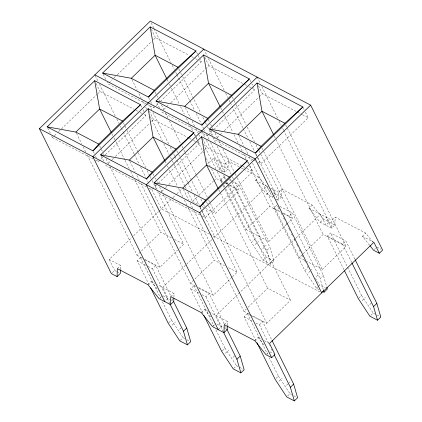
<?xml version="1.0" encoding="UTF-8"?>
<svg xmlns="http://www.w3.org/2000/svg" width="422" height="422" viewBox="0 0 422 422"><rect width="100%" height="100%" fill="white"/><g stroke="black" fill="none" stroke-linecap="round" stroke-linejoin="round"><path stroke-width="0.32" stroke-dasharray="2.11 1.58" d="M120.486 269.136L120.613 265.449L109.166 259.451L131.733 237.565M173.933 297.151L174.059 293.464L157.464 284.766M239.211 166.801L228.26 161.062L224.984 164.237L224.715 172.218L218.992 169.217L213.537 158.234L207.424 164.163M219.261 161.236L224.715 172.218L227.985 169.043L228.26 161.062M227.384 325.167L227.505 321.48L210.335 312.48M312.259 205.092L308.983 208.268L320.161 222.252L331.608 228.249L334.883 225.074L323.437 219.076L312.259 205.092L281.706 189.077L278.43 192.253L278.161 200.234L275.872 199.036M272.707 189.251L278.161 200.234L281.437 197.058L281.706 189.077M372.895 242.096L365.71 233.108L335.152 217.093L331.882 220.268L331.608 228.249L326.159 217.267M334.883 225.074L335.152 217.093M51.653 135.9L52.497 137.598L53.91 136.227M54.38 135.773L56.738 133.489M58.621 131.664L60.974 129.38M61.443 128.921L97.229 94.222M97.698 93.763L100.056 91.479L133.705 109.119M108.902 82.902L112.199 79.705M114.082 77.88L115.491 76.509M117.374 74.683L151.751 41.351M153.634 39.526L155.518 37.695L189.161 55.335M95.43 160.102L98.331 161.621L103.037 157.058M105.389 154.774L145.885 115.501L144.762 113.238M146.83 104.192L153.787 107.837L158.498 103.274M160.381 101.444L201.347 61.723L200.223 59.455M108.301 163.33L111.598 160.133M112.067 159.68L113.481 158.308M115.364 156.483L149.736 123.15M151.619 121.325L153.502 119.495L188.892 138.047M163.762 109.546L166.115 107.267M166.584 106.808L168.942 104.524M170.826 102.699L205.197 69.366M205.667 68.907L208.964 65.716L244.354 84.263M156.483 185.073L151.778 189.636L148.876 188.117M158.366 183.243L199.332 143.522L198.208 141.254M208.178 134.94L207.239 135.852L200.276 132.207M208.653 134.486L211.944 131.289M213.827 129.464L254.793 89.738L253.669 87.47M161.747 191.345L165.044 188.149M165.514 187.695L166.927 186.324M168.811 184.498L204.127 150.253M204.596 149.794L206.949 147.51L242.339 166.062M217.209 137.567L219.561 135.283M220.036 134.824L222.389 132.54M224.272 130.714L258.644 97.382M259.113 96.928L262.41 93.731L301.862 114.409M133.61 235.74L158.53 211.58M158.999 211.121L172.635 197.902M173.104 197.443L176.396 194.252M176.865 193.798L182.035 188.782M112.278 272.702L114.615 270.433L116.335 271.335M218.992 169.217L222.262 166.041L227.985 169.043M117.337 268.624L120.613 265.449M87.264 155.059L137.008 255.263L160.777 232.216L171.654 237.918M187.785 192.047L192.469 201.479L197.127 196.958M198.994 195.154L213.442 181.143M213.907 180.69L216.238 178.432L223.106 182.035M149.198 284.929L137.203 260.775L140.479 257.599L142.177 258.486M221.861 183.042L220.395 180.099L223.671 176.923L226.498 178.406M147.953 266.409L152.479 268.777L155.755 265.602L170.667 295.653M202.323 216.133L205.224 217.652L252.783 171.538L249.966 165.867M257.784 162.349L260.685 163.868L308.245 117.754L305.428 112.083M144.451 259.166L159.912 267.268L177.625 250.098M179.487 248.289L183.681 244.222L157.643 191.762M205.641 208.384L215.373 213.485L239.142 190.438L234.168 180.416M147.89 284.639L151.166 281.463L154.6 283.267M273.841 195.871L272.438 197.238L266.715 194.236L255.537 180.252L258.813 177.076L269.589 190.559M211.976 239.596L162.612 287.466L168.067 298.449L164.791 301.624M213.859 237.771L266.984 186.25L272.438 197.238M160.001 297.716L162.343 295.447M266.715 194.236L269.99 191.06M274.311 195.418L275.714 194.057L254.946 152.226M170.783 296.64L174.059 293.464M140.716 183.074L190.454 283.278L214.223 260.232L224.53 265.633M225.728 188.824L245.915 229.494L269.684 206.448L279.992 211.849M202.94 313.535L190.654 288.79L193.93 285.615L195.623 286.501M319.148 289.629L316.416 288.194L304.848 270.571L273.846 208.115L277.122 204.939L277.998 206.706M168.679 322.777L171.485 320.055L162.127 301.197M232.158 181.37L238.947 184.926L269.948 247.387L273.899 261.018L270.623 264.193L262.969 260.179L251.401 242.555L254.677 239.379L228.349 186.35M172.018 325.225L175.294 322.049M255.21 244.549L258.486 241.373M201.964 294.72L205.925 296.793L209.201 293.617L224.119 323.669M283.463 213.152L289.117 216.122L292.393 212.941L323.394 275.402L326.628 286.554M198.472 287.482L213.363 295.284L232.005 277.207M232.469 276.758L237.127 272.237L205.82 209.17M245.915 229.494L268.825 241.505L286.533 224.33M286.997 223.876L292.588 218.454L260.991 154.795M179.672 329.239L182.014 326.971M262.864 248.563L266.14 245.388M201.336 312.655L204.612 309.479L208.621 311.578M270.623 264.193L266.672 250.562L269.948 247.387M180.241 340.401L183.053 337.679L184.694 338.539M262.969 260.179L266.245 257.003L273.899 261.018M295.516 238.43L216.059 315.482L221.513 326.464L218.237 329.64M295.986 237.976L320.43 214.265L325.884 225.253L329.16 222.072L283.827 130.751M212.983 326.185L215.79 323.463M320.161 222.252L323.437 219.076M224.235 324.655L227.505 321.48M193.867 210.504L243.9 311.294L246.232 309.036M248.099 307.227L267.669 288.247L290.579 300.253L266.81 323.299L251.348 315.197M252.546 163.203L299.362 257.51L323.131 234.463L346.04 246.469L322.271 269.521L306.81 261.413M256.091 340.96L244.101 316.806L247.376 313.63L250.768 315.408M343.967 269.716L327.293 236.13L330.568 232.955L345.84 240.962L354.907 259.224M222.125 350.793L224.931 348.071L215.573 329.213M304.848 270.571L308.123 267.395L307.248 265.628M225.464 353.24L228.74 350.065M308.656 272.57L311.932 269.389M255.98 323.03L259.372 324.808L262.648 321.633L271.715 339.9M327.293 236.13L342.564 244.138L345.84 240.962M233.123 357.255L235.46 354.986M316.31 276.579L319.586 273.403M254.788 340.675L258.064 337.494L261.498 339.299M369.619 245.272L362.435 236.283L365.71 233.108M323.352 289.729L320.119 278.578L323.394 275.402M233.693 368.417L236.499 365.695L243.061 369.134M316.416 288.194L317.819 286.833M318.288 286.38L319.691 285.019L325.156 287.888M266.899 353.752L267.833 352.839M374.546 249.36L375.48 248.452M276.041 378.355L278.378 376.086L269.315 357.819M358.763 298.132L361.57 295.411L330.568 232.955M278.916 381.256L282.186 378.08M362.102 300.585L365.378 297.41M286.57 385.27L289.845 382.095M369.762 304.594L372.098 302.326M287.609 395.978L289.946 393.71L291.586 394.57M370.801 315.303L373.138 313.034L380.792 317.049M191.482 56.553L194.964 58.373M195.544 58.679L197.285 59.592M199.606 60.81L201.347 61.723M244.934 84.569L246.675 85.481M248.996 86.695L254.793 89.738M302.442 114.71L308.245 117.754M146.249 103.886L107.958 83.814L107.114 82.116M199.696 131.901L161.41 111.83L160.845 110.696M253.142 159.917L214.856 139.846L214.012 138.147M253.722 160.223L255.463 161.135M136.021 110.332L137.762 111.244M140.083 112.463L141.824 113.376M144.145 114.589L145.885 115.501M189.473 138.353L191.213 139.26M193.534 140.479L196.43 141.998M197.011 142.304L199.332 143.522M242.919 166.368L246.401 168.188M246.981 168.494L252.783 171.538M241.516 168.009L243.246 168.916M243.826 169.217L258.813 177.076M213.537 158.234L224.984 164.237M255.537 180.252L268.128 186.851M270.418 188.054L278.43 192.253M308.983 208.268L331.882 220.268M362.435 236.283L373.881 242.281M273.424 192.859L281.437 197.058M376.883 247.092L380.892 249.191M228.761 179.593L231.594 181.075M279.95 206.421L292.393 212.941M220.395 180.099L223.227 181.581M226.055 183.064L227.748 183.955M230.011 185.137L235.671 188.101L266.672 250.562M273.846 208.115L280.066 211.375M225.401 183.232L227.115 184.134M229.41 185.332L239.142 190.438M283.426 213.648L292.588 218.454M192.469 201.479L199.912 205.382M202.201 206.585L205.066 208.083M299.362 257.51L304.515 260.216M52.497 137.598L93.109 158.883M146.555 186.899L105.948 165.614L105.384 164.48M200.002 214.919L159.395 193.629L158.551 191.931M209.57 234.115L161.352 208.843L151.097 188.186M210.151 234.421L321.116 292.583M174.518 239.416L183.681 244.222M228.539 267.733L237.127 272.237M137.008 255.263L142.161 257.963M190.454 283.278L195.038 285.678M243.9 311.294L249.054 313.994M145.004 259.968L155.755 265.602M199.02 288.279L209.201 293.617M251.338 315.703L262.648 321.633M137.203 260.775L147.389 266.108M190.654 288.79L199.137 293.237M244.101 316.806L252.018 320.957M264.357 340.797L268.935 343.197M116.905 271.631L119.194 272.834M162.913 295.748L169.781 299.351M170.356 299.646L173.215 301.15M216.934 324.064L223.233 327.366M223.802 327.667L226.092 328.865M269.811 351.779L273.245 353.583M186.877 339.684L190.158 341.403M293.775 395.72L296.508 397.149M258.064 337.494L264.847 345.987M204.612 309.479L211.401 317.972M151.166 281.463L158.35 290.452M361.57 295.411L373.138 313.034M315.355 278.409L319.691 285.019M254.677 239.379L266.245 257.003M278.378 376.086L289.946 393.71M224.931 348.071L236.499 365.695M171.485 320.055L183.053 337.679M303.181 107.552L304.304 109.82M285.763 125.049L346.04 246.469M342.564 244.138L351.632 262.4M257.209 77.131L260.427 83.614M261.888 86.557L277.977 118.967M279.148 121.32L281.194 125.445M282.656 128.393L283.531 130.161M258.475 85.793L262.41 93.731M250.014 80.101L251.702 83.503M251.981 84.068L252.546 85.202M274.268 136.026L323.131 234.463M261.993 148.096L322.271 269.521M232.316 97.028L233.777 99.977M234.073 100.568L235.829 104.102M236.12 104.693L246.068 124.733M247.239 127.091L254.556 141.829M256.017 144.772L258.649 150.079M258.944 150.67L260.696 154.204M289.117 216.122L320.119 278.578M203.763 49.116L207.271 56.184M208.442 58.542L224.235 90.361M225.696 93.304L227.743 97.429M229.209 100.378L230.085 102.145M230.38 102.731L242.956 128.066M243.246 128.657L248.22 138.674M249.682 141.618L254.656 151.635M255.621 153.671L257.309 157.068M257.589 157.638L260.685 163.868M204.744 57.213L208.964 65.716M278.288 207.297L279.169 209.064M280.92 212.598L281.801 214.365M283.552 217.9L284.433 219.667M286.185 223.201L287.065 224.973M288.817 228.508L289.698 230.275M291.454 233.809L292.33 235.576M294.087 239.11L294.962 240.878M296.719 244.417L298.18 247.361M299.351 249.718L300.812 252.662M301.983 255.02L303.444 257.969M304.615 260.327L306.077 263.27M238.794 135.499L244.064 146.112M245.235 148.47L248.157 154.362M249.328 156.72L251.38 160.845M196.562 52.085L197.971 54.918M198.25 55.488L199.938 58.885M247.999 161.9L248.843 163.599M220.822 108.011L224.33 115.085M224.625 115.675L232.817 132.181M233.988 134.534L238.082 142.789M239.548 145.738L242.476 151.63M243.642 153.988L245.984 158.704M247.445 161.652L249.202 165.187M249.497 165.777L269.684 206.448M208.257 119.489L209.423 121.847M210.594 124.205L212.06 127.154M212.35 127.745L212.936 128.921M214.983 133.046L217.62 138.353M218.786 140.711L221.423 146.017M222.885 148.961L234.004 171.358M235.175 173.716L236.927 177.256M237.222 177.847L268.825 241.505M210.351 130.778L212.604 135.314M178.87 69.013L180.331 71.962M180.621 72.552L182.378 76.087M182.673 76.677L200.814 113.223M202.861 117.348L205.203 122.063M205.493 122.654L207.249 126.189M207.545 126.779L211.638 135.029M212.809 137.387L215.442 142.694M217.198 146.228L230.95 173.933M232.411 176.881L233.878 179.83M230.301 178.828L290.579 300.253M151.192 22.867L153.824 28.168M154.114 28.759L171.079 62.931M172.25 65.289L174.297 69.414M175.758 72.362L176.639 74.13M176.929 74.715L189.504 100.051M189.8 100.642L194.479 110.068M196.235 113.602L204.987 131.321M206.469 134.228L209.101 139.529M210.567 142.472L222.262 166.041M151.298 29.197L155.518 37.695M202.043 131.506L204.971 137.408M206.437 140.357L222.257 172.223M223.718 175.172L225.77 179.308M227.236 182.257L228.112 184.029M228.407 184.614L268.244 264.874M223.671 176.923L225.137 179.867M226.303 182.225L228.059 185.759M202.449 138.442L206.949 147.51M185.348 107.483L190.617 118.091M192.079 121.04L194.711 126.347M195.882 128.705L198.514 134.006M198.809 134.597L199.981 136.955M203.488 144.029L215.779 168.784M217.24 171.733L222.51 182.341M223.971 185.29L225.432 188.238M223.027 185.4L224.784 188.935M225.079 189.525L251.401 242.555M194.553 133.885L195.956 136.717M196.241 137.287L197.929 140.684M167.08 79.405L168.251 81.762M169.422 84.12L170.298 85.888M171.469 88.245L179.371 104.16M180.542 106.518L184.345 114.183M186.392 118.308L189.61 124.791M189.905 125.381L192.828 131.274M194.294 134.222L195.755 137.171M196.045 137.762L197.512 140.705M197.802 141.296L203.657 153.086M206.289 158.392L210.093 166.052M211.554 169L216.238 178.432M218.807 189.81L267.669 288.247M155.101 92.065L156.562 95.013M156.857 95.599L157.733 97.371M158.904 99.729L159.49 100.905M161.536 105.031L163.878 109.746M165.34 112.695L167.972 118.002M169.438 120.945L180.553 143.343M182.019 146.292L183.48 149.24M183.776 149.831L196.357 175.172M196.647 175.763L207.181 196.984M208.642 199.928L210.109 202.876M210.399 203.467L215.373 213.485M206.532 201.88L208.289 205.414M208.584 206.005L266.81 323.299M156.905 102.762L159.437 107.863M176.855 150.812L178.316 153.761M178.612 154.352L180.368 157.886M180.658 158.477L199.094 195.613M200.846 199.147L203.188 203.863M203.483 204.454L204.649 206.812M148.723 97.635L150.696 101.602M150.976 102.171L151.54 103.306M153.228 106.703L153.787 107.837M259.372 324.808L269.611 345.433M271.367 348.968L272.828 351.916M149.472 105.257L151.815 109.978M152.986 112.342L169.101 144.799M170.272 147.157L172.324 151.287M173.785 154.241L174.666 156.008M174.961 156.599L176.422 159.553M176.718 160.144L187.553 181.977M187.848 182.568L192.537 192.01M193.999 194.959L198.978 204.992M200.149 207.35L201.326 209.713M201.616 210.304L214.798 236.858M200.16 207.45L201.848 210.852M202.127 211.417L205.224 217.652M149.282 110.997L153.502 119.495M131.901 79.468L137.166 90.076M138.922 93.615L141.264 98.331M142.726 101.275L144.482 104.814M145.653 107.172L147.114 110.121M150.332 116.604L162.333 140.769M163.794 143.717L169.058 154.325M170.525 157.274L171.986 160.218M172.281 160.808L173.743 163.757M174.033 164.348L184.862 186.155M185.152 186.746L186.324 189.103M247.376 313.63L267.559 354.285M183.338 189.283L188.602 199.891M190.064 202.84L192.701 208.146M140.821 105.3L141.945 107.568M143.074 109.836L144.477 112.669M165.065 161.204L166.236 163.562M167.407 165.92L168.288 167.687M169.454 170.045L177.356 185.96M178.527 188.317L182.626 196.573M184.377 200.107L187.595 206.59M187.89 207.181L214.223 260.232M153.086 173.864L153.961 175.631M155.132 177.989L155.718 179.171M156.889 181.529L157.475 182.705M159.521 186.83L162.159 192.137M163.325 194.495L213.363 295.284M103.179 74.182L105.991 79.848M225.58 326.612L226.166 327.794M154.895 184.562L157.142 189.098M123.409 122.797L126.916 129.87M127.212 130.461L138.036 152.268M138.332 152.859L145.643 167.592M147.109 170.541L149.741 175.847M150.032 176.438L151.788 179.972M152.084 180.563L156.177 188.813M205.925 296.793L223.18 331.56M95.145 75.475L98.368 81.963M99.539 84.326L115.359 116.192M116.825 119.141L118.872 123.271M120.339 126.225L120.924 127.407M121.219 127.993L122.976 131.537M123.266 132.128L134.106 153.961M134.402 154.552L139.086 163.994M140.552 166.943L145.827 177.567M146.117 178.158L149.636 185.237M96.116 83.545L100.056 91.479M193.93 285.615L214.112 326.269M129.886 161.267L135.156 171.875M136.907 175.415L139.249 180.131M111.914 133.779L112.79 135.546M113.961 137.904L115.422 140.853M115.718 141.444L124.785 159.711M125.081 160.302L129.174 168.557M130.641 171.501L133.273 176.807M134.734 179.756L160.777 232.216M99.639 145.848L101.101 148.797M101.396 149.383L102.272 151.15M103.443 153.508L104.028 154.689M106.075 158.814L108.417 163.53M109.878 166.479L159.912 267.268M172.134 298.597L173.009 300.364M101.164 155.982L103.976 161.647M152.479 268.777L169.734 303.545M93.267 151.419L94.391 153.687M95.514 155.955L96.358 157.654M97.767 160.487L98.331 161.621M140.479 257.599L160.661 298.254M76.44 133.252L81.704 143.86M83.171 146.809L85.803 152.115M47.718 127.966L50.529 133.632M109.166 259.451L114.615 270.433"/><path stroke-width="0.63" d="M370.015 245.773L373.607 250.267L379.331 253.269L382.606 250.093L310.655 105.147L150.316 21.1L39.394 128.668L111.345 273.609L117.068 276.61L117.337 268.624L147.89 284.639L159.068 298.623L170.514 304.626L173.79 301.45L173.896 298.38M120.465 269.748L120.339 273.435L117.068 276.61M170.514 304.626L170.783 296.64L201.336 312.655L212.514 326.639L223.961 332.642L227.236 329.466L227.363 325.779M223.961 332.642L224.235 324.655L254.788 340.675L265.96 354.659L271.684 357.656L274.959 354.48L269.51 343.497L373.881 242.281L379.331 253.269M92.982 150.854L98.759 144.081L122.528 121.03L140.542 104.735L94.707 80.713L47.153 126.832L92.982 150.854L140.542 104.735M148.444 97.071L154.22 90.297L177.989 67.246L196.003 50.951L150.169 26.929L102.615 73.048L148.444 97.071L196.003 50.951M146.429 178.87L152.21 172.097L175.979 149.045L193.988 132.751L148.159 108.728L100.6 154.848L146.429 178.87L193.988 132.751M201.89 125.086L207.671 118.313L231.441 95.261L249.449 78.967L203.62 54.944L156.061 101.064L201.89 125.086L249.449 78.967M199.88 206.885L205.656 200.112L229.426 177.061L247.434 160.766L201.605 136.744L154.051 182.863L199.88 206.885L247.434 160.766M255.342 153.102L261.118 146.328L284.887 123.277L302.896 106.982L257.067 82.96L209.507 129.079L255.342 153.102L302.896 106.982M47.153 126.832L75.855 132.07L99.624 109.024L94.707 80.713M102.615 73.048L131.316 78.292L155.085 55.24L150.169 26.929M203.763 49.116L92.84 156.683L164.791 301.624M100.6 154.848L129.301 160.091L153.07 137.039L148.159 108.728M156.061 101.064L184.762 106.307L208.531 83.255L203.62 54.944M257.209 77.131L146.286 184.699L218.237 329.64M154.051 182.863L182.752 188.107L206.522 165.055L201.605 136.744M209.507 129.079L238.214 134.323L261.978 111.271L257.067 82.96M39.394 128.668L199.738 212.714L310.655 105.147M186.756 328.058L190.707 341.693L187.431 344.869L183.48 331.233L186.756 328.058L173.595 301.545M240.202 356.073L244.153 369.709L240.878 372.884L236.932 359.249L240.202 356.073L226.751 328.97M322.429 291.349L324.07 292.209L327.345 289.033L326.807 287.176M293.654 384.089L297.6 397.724L294.329 400.9L290.378 387.269L293.654 384.089L272.011 340.491M376.846 303.418L380.792 317.049L377.521 320.224L373.57 306.594L376.846 303.418L355.197 259.815M177.989 67.246L155.085 55.24L166.79 78.819M231.441 95.261L208.531 83.255L220.237 106.835M284.887 123.277L261.978 111.271L273.683 134.85M131.316 78.292L154.22 90.297M184.762 106.307L207.671 118.313M238.214 134.323L261.118 146.328M94.855 74.884L255.199 158.93L321.696 292.889M122.528 121.03L99.624 109.024L111.329 132.598M175.979 149.045L153.07 137.039L164.775 160.618M229.426 177.061L206.522 165.055L218.221 188.634M75.855 132.07L98.759 144.081M129.301 160.091L152.21 172.097M182.752 188.107L205.656 200.112M377.521 320.224L369.862 316.215L358.294 298.586L344.547 270.892M187.431 344.869L179.777 340.855L168.209 323.231L150.659 287.878M240.878 372.884L233.224 368.87L221.655 351.246L203.815 315.303M294.329 400.9L286.67 396.886L275.107 379.262L256.972 342.733M351.927 262.99L373.57 306.594M274.289 354.86L290.378 387.269M199.738 212.714L271.684 357.656M223.475 332.146L236.932 359.249M170.029 304.13L183.48 331.233M323.532 290.352L324.07 292.209"/></g></svg>
